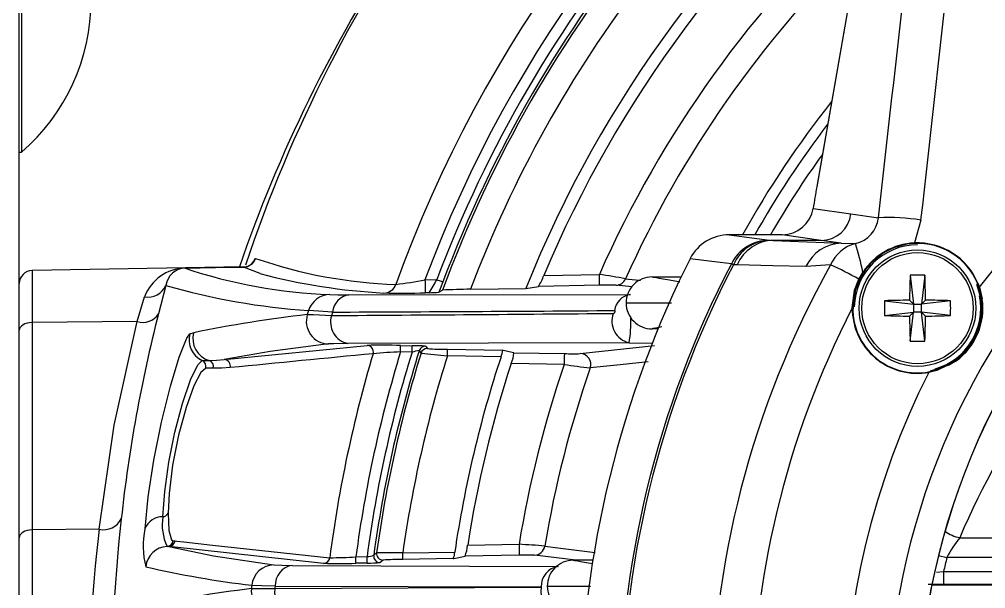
# Model space of a CAD drawing. Extents: x 6 to 134, y 1 to 99.
# Drawn here: x 125.147 to 127.382, y 45.604 to 46.921 of the extents above; entities that cross this region are included whole.
import ezdxf

# ---------------------------------------------------------------- set-up
doc = ezdxf.new("R2010")
doc.units = 0
doc.header["$MEASUREMENT"] = 0
doc.layers.add('OBJECT', color=7, linetype='CONTINUOUS')

msp = doc.modelspace()

# ---------------------------------------------------------------- linework, layer by layer
at = {"layer": 'OBJECT'}
for p, q in [((125.1466, 46.6531), (125.1466, 53.4695)), ((127.1772, 47.6001), (126.991, 46.5343)), ((127.1772, 47.5996), (126.991, 46.5338)), ((125.1516, 47.3178), (125.1516, 46.6138)), ((125.1466, 43.7895), (125.1466, 46.6531)), ((125.1466, 46.6138), (125.1516, 46.6138)), ((126.991, 46.5343), (126.991, 46.5338)), ((127.3672, 46.3013), (127.5357, 46.5121)), ((126.9827, 46.4838), (127.0701, 46.4713)), ((127.0701, 46.4713), (127.1336, 46.4622)), ((127.2321, 46.4568), (127.2171, 46.4038)), ((126.7887, 46.4227), (126.8816, 46.4102)), ((126.9108, 46.4227), (126.7887, 46.4227)), ((126.8816, 46.4102), (126.8905, 46.4098)), ((126.8905, 46.4098), (127.0479, 46.4031)), ((127.0011, 46.4098), (126.8905, 46.4098)), ((127.0011, 46.4098), (126.9108, 46.4227)), ((127.0479, 46.4031), (127.0011, 46.4098)), ((127.0479, 46.4031), (127.0806, 46.4027)), ((125.6871, 46.358), (125.6932, 46.3683)), ((125.6871, 46.358), (125.6886, 46.3611)), ((125.6932, 46.3683), (125.6932, 46.3683)), ((126.6982, 46.3675), (126.6881, 46.3474)), ((125.6641, 46.3485), (125.1761, 46.34)), ((125.1761, 46.34), (125.1761, 46.2198)), ((125.6654, 46.348), (125.53, 46.3456)), ((125.53, 46.3457), (125.53, 46.3456)), ((125.6653, 46.3481), (125.6642, 46.3463)), ((125.6654, 46.348), (125.6653, 46.3481)), ((125.7033, 46.333), (125.6654, 46.348)), ((126.8073, 46.3532), (126.7983, 46.3534)), ((127.0231, 46.3529), (126.9661, 46.3491)), ((127.0886, 46.3201), (127.098, 46.3363)), ((127.0989, 46.3355), (127.0897, 46.3195)), ((126.0849, 46.3186), (126.1123, 46.3191)), ((126.3599, 46.3287), (126.4882, 46.3309)), ((126.6774, 46.3251), (126.6102, 46.3251)), ((127.0787, 46.2943), (127.0886, 46.3201)), ((127.0897, 46.3195), (127.0798, 46.2939)), ((127.207, 46.3293), (127.2149, 46.2623)), ((127.2412, 46.3293), (127.2334, 46.2623)), ((125.4856, 46.3056), (125.4685, 46.2396)), ((126.1173, 46.2897), (126.1253, 46.2946)), ((126.1901, 46.2966), (126.3184, 46.2988)), ((126.3184, 46.2988), (126.3471, 46.3034)), ((126.4886, 46.3059), (126.3471, 46.3034)), ((126.5642, 46.3026), (126.5267, 46.3061)), ((127.0731, 46.2535), (127.0786, 46.2939)), ((127.0797, 46.2935), (127.0741, 46.2534)), ((127.0787, 46.2943), (127.0786, 46.2939)), ((127.0797, 46.2935), (127.0798, 46.2939)), ((127.3628, 46.3101), (127.3626, 46.3107)), ((127.3662, 46.301), (127.3628, 46.3101)), ((127.3638, 46.3105), (127.3635, 46.3111)), ((127.3638, 46.3105), (127.3672, 46.3013)), ((127.3726, 46.2744), (127.3662, 46.301)), ((127.3672, 46.3013), (127.3737, 46.2745)), ((125.4189, 46.2224), (125.4363, 46.2795)), ((125.9091, 46.2839), (126.56, 46.2844)), ((126.0946, 46.2888), (126.0854, 46.2886)), ((127.0774, 46.2674), (127.0806, 46.2865)), ((127.1478, 46.2701), (127.2149, 46.2623)), ((127.2149, 46.2623), (127.2058, 46.2714)), ((127.2425, 46.2714), (127.2334, 46.2623)), ((127.3004, 46.2701), (127.2334, 46.2623)), ((127.3726, 46.2744), (127.3726, 46.274)), ((127.3738, 46.2741), (127.3737, 46.2745)), ((126.5502, 46.2651), (126.6553, 46.2651)), ((127.2149, 46.2623), (127.2334, 46.2623)), ((127.2149, 46.2623), (127.2149, 46.2438)), ((127.2334, 46.2438), (127.2334, 46.2623)), ((127.1478, 46.2359), (127.2149, 46.2438)), ((127.2058, 46.2347), (127.2149, 46.2438)), ((127.207, 46.1767), (127.2149, 46.2438)), ((127.2334, 46.2438), (127.2149, 46.2438)), ((127.2412, 46.1767), (127.2334, 46.2438)), ((127.2334, 46.2438), (127.2425, 46.2347)), ((127.3004, 46.2359), (127.2334, 46.2438)), ((125.4189, 46.2224), (125.1761, 46.2198)), ((125.1761, 46.2198), (125.1761, 45.7398)), ((126.6241, 46.2051), (126.6102, 46.2051)), ((125.5343, 46.1837), (125.5407, 46.1933)), ((125.6202, 46.1341), (125.9509, 46.1669)), ((126.5571, 46.1729), (125.9066, 46.1711)), ((126.0286, 46.1667), (126.0551, 46.1662)), ((126.0862, 46.1652), (126.0904, 46.1594)), ((126.137, 46.1578), (126.2645, 46.1556)), ((126.444, 46.1478), (126.616, 46.1668)), ((126.5571, 46.1729), (126.6107, 46.172)), ((126.0549, 46.1512), (126.0284, 46.1517)), ((126.0716, 46.1546), (126.0758, 46.1489)), ((126.2608, 46.1407), (126.1368, 46.1428)), ((126.2902, 46.1499), (126.4073, 46.1479)), ((125.5954, 46.114), (125.578, 46.1144)), ((126.4069, 46.1229), (126.2843, 46.125)), ((127.3024, 46.125), (127.3124, 46.1317)), ((127.3124, 46.1317), (127.3123, 46.1317)), ((127.3132, 46.1307), (127.3134, 46.1308)), ((125.3314, 45.7414), (125.1761, 45.7398)), ((125.1761, 45.7398), (125.1761, 44.8392)), ((125.5022, 45.7147), (125.5067, 45.7143)), ((127.3219, 45.7219), (127.5691, 45.7219)), ((125.4922, 45.7011), (125.4883, 45.7016)), ((125.8502, 45.6625), (125.4922, 45.7011)), ((126.0335, 45.6865), (126.1538, 45.6886)), ((126.1836, 45.7044), (126.3024, 45.7065)), ((125.9251, 45.6777), (125.9509, 45.6781)), ((125.9881, 45.67), (125.9815, 45.6642)), ((126.1503, 45.6736), (126.0337, 45.6716)), ((126.3029, 45.6815), (126.1776, 45.6793)), ((126.4341, 45.6695), (126.3381, 45.6816)), ((126.4731, 45.6695), (126.4277, 45.6695)), ((127.2728, 45.6807), (127.2922, 45.6759)), ((130.4011, 45.6759), (127.2922, 45.6759)), ((125.778, 45.6578), (126.3931, 45.6554)), ((125.9511, 45.6631), (125.9254, 45.6627)), ((127.2679, 45.6418), (127.2844, 45.6434)), ((127.2844, 45.6434), (127.2844, 45.6134)), ((127.2844, 45.6434), (128.093, 45.6434)), ((125.7377, 45.6039), (126.3534, 45.6073)), ((125.7383, 45.6095), (126.3535, 45.6081)), ((126.3677, 45.6095), (126.4674, 45.6095)), ((127.2575, 45.6129), (127.5783, 45.6129)), ((128.063, 45.6134), (127.2844, 45.6134))]:
    msp.add_line(p, q, dxfattribs=at)
at = {"layer": 'OBJECT', "flags": 128}
for points in [[(126.7935, 46.3559), (126.7677, 46.359), (126.6982, 46.3675)], [(125.53, 46.3457), (125.6349, 46.3476), (125.6653, 46.3481)], [(126.7983, 46.3534), (126.7975, 46.3539), (126.7967, 46.3543), (126.796, 46.3546), (126.7954, 46.355), (126.7948, 46.3553), (126.7943, 46.3555), (126.7939, 46.3557), (126.7935, 46.3559)], [(126.9661, 46.3491), (126.8895, 46.351), (126.8073, 46.3532)], [(126.0849, 46.3186), (126.085, 46.3128), (126.0851, 46.3072), (126.0852, 46.3021), (126.0853, 46.2975), (126.0854, 46.2938), (126.0854, 46.291), (126.0854, 46.2892), (126.0854, 46.2886)], [(126.1123, 46.3191), (126.115, 46.318), (126.1176, 46.3171), (126.12, 46.3162), (126.1221, 46.3154), (126.1239, 46.3147), (126.1252, 46.3142), (126.126, 46.3139), (126.1263, 46.3138)], [(126.1263, 46.3138), (126.1204, 46.298), (126.1173, 46.2897)], [(126.4886, 46.3059), (126.4886, 46.3064), (126.4886, 46.3079), (126.4885, 46.3102), (126.4885, 46.3133), (126.4884, 46.3171), (126.4883, 46.3214), (126.4883, 46.3261), (126.4882, 46.3309)], [(126.5489, 46.321), (126.5553, 46.3203), (126.5809, 46.3179), (126.583, 46.3177)], [(126.6746, 46.3135), (126.6715, 46.314), (126.6501, 46.3177), (126.636, 46.3202), (126.6267, 46.3218), (126.6207, 46.3229), (126.6167, 46.3236), (126.6142, 46.3241), (126.6126, 46.3245), (126.6115, 46.3247), (126.6109, 46.3248), (126.6105, 46.3249), (126.6102, 46.325), (126.6101, 46.325), (126.61, 46.3251), (126.61, 46.3251), (126.61, 46.3251), (126.61, 46.3251), (126.61, 46.3251), (126.61, 46.3251), (126.61, 46.3251), (126.6101, 46.3251), (126.6101, 46.3251), (126.6101, 46.3251), (126.6101, 46.3251), (126.6101, 46.3251), (126.6101, 46.3251), (126.6101, 46.3251), (126.6102, 46.3251), (126.6102, 46.3251)], [(127.0798, 46.2939), (127.0742, 46.248), (127.0745, 46.2428)], [(125.8646, 46.2845), (125.8831, 46.284), (125.9091, 46.2839)], [(125.8712, 46.2438), (125.8388, 46.2459), (125.8158, 46.2478)], [(126.5203, 46.2408), (126.5212, 46.241), (126.5229, 46.242), (126.5236, 46.2427), (126.5243, 46.2437), (126.5246, 46.2445), (126.5248, 46.2453), (126.5248, 46.2461), (126.5245, 46.2467), (126.524, 46.2472), (126.5232, 46.2474)], [(125.8128, 46.2382), (125.827, 46.238), (125.8686, 46.2359)], [(125.1761, 46.2198), (125.1703, 46.2194), (125.1648, 46.2184), (125.1597, 46.2167), (125.1552, 46.2144), (125.1516, 46.2117), (125.1489, 46.2086), (125.1472, 46.2053), (125.1466, 46.2018)], [(125.3314, 45.7414), (125.3663, 45.9824), (125.4189, 46.2224)], [(126.6331, 46.2096), (126.6298, 46.209), (126.6227, 46.2077), (126.618, 46.2068), (126.615, 46.2063), (126.6131, 46.2059), (126.6119, 46.2056), (126.6111, 46.2055), (126.6106, 46.2054), (126.6103, 46.2053), (126.6102, 46.2052), (126.6101, 46.2052), (126.61, 46.2052), (126.61, 46.2052), (126.61, 46.2051), (126.61, 46.2051), (126.61, 46.2051), (126.61, 46.2051), (126.6101, 46.2051), (126.6101, 46.2051), (126.6101, 46.2051), (126.6101, 46.2051), (126.6101, 46.2051), (126.6101, 46.2051), (126.6101, 46.2051), (126.6102, 46.2051), (126.6102, 46.2051)], [(125.4373, 45.7422), (125.445, 45.8162), (125.458, 45.9011), (125.4756, 45.9894), (125.4961, 46.0723), (125.5166, 46.1397), (125.533, 46.1819), (125.5343, 46.1837)], [(125.5407, 46.1933), (125.5486, 46.1958), (125.5499, 46.1961)], [(125.8616, 46.1701), (125.7268, 46.1524), (125.6202, 46.1341)], [(125.9066, 46.1711), (125.8731, 46.1707), (125.8616, 46.1701)], [(126.0284, 46.1517), (126.0284, 46.1546), (126.0285, 46.1574), (126.0285, 46.16), (126.0285, 46.1622), (126.0286, 46.1641), (126.0286, 46.1655), (126.0286, 46.1664), (126.0286, 46.1667)], [(126.0549, 46.1512), (126.0549, 46.1541), (126.055, 46.1569), (126.055, 46.1595), (126.055, 46.1618), (126.0551, 46.1636), (126.0551, 46.165), (126.0551, 46.1659), (126.0551, 46.1662)], [(126.1368, 46.1428), (126.1368, 46.1457), (126.1369, 46.1485), (126.1369, 46.1511), (126.1369, 46.1533), (126.137, 46.1552), (126.137, 46.1566), (126.137, 46.1575), (126.137, 46.1578)], [(125.5853, 46.132), (125.6026, 46.1325), (125.6202, 46.1341)], [(126.2902, 46.1499), (126.2657, 46.1553), (126.2645, 46.1556)], [(126.4073, 46.1479), (126.4073, 46.1473), (126.4073, 46.1458), (126.4072, 46.1435), (126.4072, 46.1404), (126.4071, 46.1366), (126.4071, 46.1323), (126.407, 46.1277), (126.4069, 46.1229)], [(125.4788, 45.7705), (125.483, 45.8289), (125.4923, 45.8963), (125.5063, 45.9663), (125.5239, 46.0325), (125.5427, 46.0871), (125.5595, 46.1218), (125.5697, 46.1317)], [(125.578, 46.1144), (125.5661, 46.1038), (125.5503, 46.0732), (125.5323, 46.0235), (125.5149, 45.9594), (125.5011, 45.8897), (125.4929, 45.8244), (125.4905, 45.7784)], [(125.5697, 46.1317), (125.5831, 46.132), (125.5853, 46.132)], [(125.6344, 46.1154), (125.6147, 46.114), (125.5954, 46.114)], [(126.6009, 46.1289), (126.5367, 46.1221), (126.467, 46.1146)], [(127.2503, 46.1053), (127.2971, 46.122), (127.3123, 46.1317)], [(127.3132, 46.1307), (127.2686, 46.1087), (127.2504, 46.1044)], [(125.4905, 45.7784), (125.4923, 45.7383), (125.4984, 45.7172), (125.5022, 45.7147)], [(125.1761, 45.7398), (125.1703, 45.7394), (125.1648, 45.7384), (125.1597, 45.7367), (125.1552, 45.7344), (125.1516, 45.7317), (125.1489, 45.7286), (125.1472, 45.7253), (125.1466, 45.7218)], [(125.5067, 45.7143), (125.5108, 45.7138), (125.5274, 45.712), (125.5936, 45.7049), (125.8647, 45.6756)], [(125.4922, 45.7011), (125.5959, 45.6797), (125.7352, 45.6588)], [(126.0337, 45.6716), (126.0337, 45.6719), (126.0337, 45.6728), (126.0337, 45.6742), (126.0336, 45.676), (126.0336, 45.6783), (126.0336, 45.6809), (126.0335, 45.6837), (126.0335, 45.6865)], [(126.3024, 45.7065), (126.3025, 45.7017), (126.3026, 45.697), (126.3027, 45.6927), (126.3027, 45.689), (126.3028, 45.6859), (126.3028, 45.6835), (126.3029, 45.682), (126.3029, 45.6815)], [(126.3621, 45.7025), (126.3682, 45.7017), (126.3924, 45.6987), (126.4785, 45.6878)], [(125.9254, 45.6627), (125.9254, 45.663), (125.9253, 45.6639), (125.9253, 45.6653), (125.9253, 45.6672), (125.9252, 45.6694), (125.9252, 45.672), (125.9251, 45.6748), (125.9251, 45.6777)], [(125.9511, 45.6631), (125.9511, 45.6635), (125.9511, 45.6643), (125.9511, 45.6657), (125.951, 45.6676), (125.951, 45.6699), (125.951, 45.6724), (125.9509, 45.6752), (125.9509, 45.6781)], [(126.1503, 45.6736), (126.1516, 45.6739), (126.1776, 45.6793)], [(126.4723, 45.6613), (126.4676, 45.6621), (126.4535, 45.6645), (126.4443, 45.6662), (126.4382, 45.6673), (126.4343, 45.668), (126.4317, 45.6685), (126.4301, 45.6688), (126.4291, 45.6691), (126.4284, 45.6692), (126.428, 45.6693), (126.4278, 45.6694), (126.4276, 45.6694), (126.4276, 45.6694), (126.4275, 45.6695), (126.4275, 45.6695), (126.4275, 45.6695), (126.4276, 45.6695), (126.4276, 45.6695), (126.4276, 45.6695), (126.4276, 45.6695), (126.4276, 45.6695), (126.4276, 45.6695), (126.4276, 45.6695), (126.4277, 45.6695), (126.4277, 45.6695), (126.4277, 45.6695), (126.4277, 45.6695), (126.4277, 45.6695)], [(125.7352, 45.6588), (125.7538, 45.6581), (125.778, 45.6578)], [(125.6835, 45.6039), (125.6965, 45.6042), (125.7377, 45.6039)], [(125.7383, 45.6095), (125.7078, 45.6104), (125.6843, 45.6116)], [(127.2844, 45.6134), (127.2534, 45.6135), (127.2487, 45.6135)]]:
    msp.add_lwpolyline(points, dxfattribs=at)
at = {"layer": 'OBJECT'}
for radius in [0.135, 0.1287]:
    msp.add_circle((127.2241, 46.253), radius, dxfattribs=at)
for centre, radius, start, end in [((128.8466, 45.2895), 3.0068, 93.8025, 160.2009), ((128.8466, 45.2895), 2.9472, 93.9337, 159.5632), ((128.8466, 45.2895), 2.9217, 121.1451, 159.3669), ((128.8466, 45.2895), 2.9067, 121.4467, 159.3669), ((128.8466, 45.2895), 2.901, 121.6184, 159.7287), ((128.8466, 45.2895), 2.841, 126.047, 159.2386), ((128.8466, 45.2895), 2.7223, 128.6961, 158.2371), ((128.8466, 45.2895), 2.6951, 129.3545, 157.3213), ((124.8473, 46.9658), 0.4653, 310.8426, 49.1574), ((128.8466, 45.2895), 3.35, 144.4956, 161.4994), ((128.8466, 45.2895), 2.5781, 132.4736, 156.1759), ((128.8466, 45.2495), 3.375, 146.7599, 160.9984), ((128.8466, 45.2895), 2.5186, 134.2685, 155.8244), ((128.8466, 45.2895), 2.3227, 141.6389, 150.7976), ((128.8466, 45.2895), 2.2979, 142.8025, 150.4512), ((128.8466, 45.2895), 2.2663, 144.3956, 149.9969), ((126.9106, 46.4957), 0.073, 270.1316, 350.6393), ((127.0007, 46.4796), 0.0698, 270.3169, 353.1576), ((127.0656, 46.4695), 0.0684, 282.7197, 353.8516), ((127.1564, 45.9759), 0.4868, 81.0574, 92.6892), ((128.8318, 45.29), 1.6771, 136.297, 224.2608), ((128.8461, 45.29), 1.6214, 134.8733, 225.7304), ((128.8461, 45.29), 1.6211, 134.8733, 180), ((126.7884, 46.3214), 0.1014, 89.8532, 152.9338), ((126.8821, 46.3108), 0.0994, 90.2515, 152.9968), ((126.8841, 46.317), 0.0932, 91.5272, 156.995), ((126.893, 46.3167), 0.0932, 91.5257, 156.9104), ((127.0503, 46.3104), 0.0927, 91.4966, 155.3083), ((127.1047, 46.3167), 0.0894, 105.6603, 156.0862), ((125.905, 46.059), 1.2248, 13.0883, 16.3001), ((127.2233, 46.2541), 0.1498, 92.3635, 146.7113), ((127.2248, 46.2517), 0.1512, 92.9157, 146.3608), ((127.2241, 46.2529), 0.1511, 22.6674, 92.6646), ((127.126, 46.3993), 0.0912, 2.1783, 2.8468), ((127.2241, 46.2528), 0.1501, 22.6702, 92.665), ((127.2241, 46.253), 0.1464, 90, 178.8755), ((125.6664, 46.3748), 0.026, 265.7182, 327.4766), ((125.6648, 46.3781), 0.03, 271.006, 341.01), ((125.6648, 46.378), 0.03, 271.0248, 341.1077), ((126.0521, 47.3959), 1.0885, 250.7493, 268.1821), ((125.1766, 46.31), 0.03, 91, 180), ((125.532, 46.2435), 0.1022, 91.1512, 159.4113), ((125.532, 46.2988), 0.0469, 92.5114, 171.7209), ((125.907, 47.4636), 1.1799, 251.3633, 267.939), ((128.8461, 45.29), 2.4031, 153.8964, 206.1036), ((128.8461, 45.29), 2.3128, 152.557, 207.443), ((128.8461, 45.29), 2.3074, 152.557, 207.443), ((128.9287, 45.29), 2.182, 150.8479, 209.1521), ((126.7189, 45.6642), 0.7529, 60.587, 66.1722), ((127.0974, 46.3348), 0.00166, 24.3048, 68.2456), ((126.0662, 47.7112), 1.4252, 255.2478, 266.9367), ((125.9022, 47.259), 0.958, 276.9181, 280.9968), ((125.5465, 46.6295), 0.6454, 328.1335, 331.251), ((126.2503, 46.3681), 0.1164, 326.2747, 340.2107), ((126.2023, 44.3924), 1.9595, 79.8115, 81.612), ((126.5262, 46.331), 0.0248, 271.2337, 336.2571), ((126.6101, 46.2652), 0.06, 89.9715, 180.0287), ((127.0865, 46.3151), 0.0054, 54.4143, 67.223), ((129.3379, 46.255), 2.1322, 178.0048, 179.5615), ((127.2241, 46.001), 0.3287, 87.0144, 92.9856), ((125.1104, 46.255), 2.1322, 0.4385, 1.9952), ((125.4442, 46.3241), 0.0454, 259.9345, 335.8554), ((125.9162, 47.793), 1.5485, 253.8561, 266.2819), ((125.9894, 46.3179), 0.0299, 271.2277, 340.5301), ((126.2007, 44.8867), 1.41, 90.4307, 93.0651), ((126.5139, 45.2418), 1.0644, 89.311, 91.3634), ((127.078, 46.2904), 0.00356, 60.749, 79.4402), ((127.078, 46.2907), 0.00371, 60.9942, 78.9216), ((127.2241, 46.253), 0.1474, 281.6987, 21.7182), ((127.3652, 46.3064), 0.00499, 109.7593, 121.5357), ((127.2241, 46.253), 0.15, 8.0526, 22.6139), ((127.3653, 46.306), 0.00478, 109.2765, 121.5627), ((127.3685, 46.2968), 0.0047, 105.5053, 117.9629), ((125.8657, 46.2323), 0.0523, 91.24, 162.7672), ((125.9153, 46.24), 0.0443, 98.0543, 175.0198), ((126.0284, 47.994), 1.7063, 268.7127, 271.9162), ((126.062, 47.3577), 1.0694, 271.745, 272.9608), ((126.5658, 46.2417), 0.0431, 97.8372, 172.3659), ((127.4762, 46.253), 0.3288, 177.0153, 182.9847), ((127.2221, 44.1383), 2.1331, 90.439, 91.995), ((127.2261, 44.1383), 2.1332, 88.005, 89.561), ((127.2241, 46.253), 0.1464, 286.266, 11.158), ((126.9719, 46.253), 0.3289, 357.0159, 2.9841), ((127.2232, 46.2534), 0.1509, 306.2541, 7.8553), ((127.2247, 46.2526), 0.1507, 306.0614, 8.2178), ((127.3729, 46.2782), 0.00378, 265.3873, 283.0663), ((127.373, 46.2779), 0.00388, 265.3782, 282.6387), ((128.8466, 45.2895), 3.1787, 162.4546, 162.636), ((124.7677, 304.1441), 257.9026, 270.24515, 270.390003), ((126.6101, 46.2651), 0.06, 179.9722, 270.0275), ((128.9531, 45.29), 2.1125, 152.8645, 207.1355), ((127.2241, 46.2531), 0.151, 179.8349, 280.0327), ((127.0734, 46.2489), 0.00456, 80.3553, 92.9798), ((127.2241, 46.253), 0.15, 179.8364, 280.0344), ((128.7195, 45.4049), 3.3565, 165.599, 173.8269), ((125.4324, 46.2633), 0.0431, 251.6789, 326.7534), ((126.1336, 43.3909), 2.8653, 96.4297, 101.7543), ((125.8629, 46.2226), 0.0525, 162.7994, 268.5414), ((125.9176, 46.2211), 0.0512, 163.0942, 257.6072), ((128.8466, 45.2895), 3.1248, 162.2171, 162.3692), ((122.4383, 544.9239), 498.6998, 270.394118, 270.46899), ((126.5692, 46.2234), 0.0519, 160.3626, 256.5937), ((126.2518, 46.2241), 0.3096, 350.477, 1.235), ((127.2221, 48.3677), 2.1331, 268.005, 269.561), ((129.3379, 46.251), 2.1322, 180.4385, 181.9952), ((125.1104, 46.251), 2.1322, 358.0048, 359.5615), ((127.2261, 48.3678), 2.1332, 270.439, 271.995), ((125.5915, 46.1796), 0.0526, 164.8984, 245.5337), ((125.6006, 46.1823), 0.0526, 164.7378, 253.0542), ((125.9855, 44.5462), 1.6211, 88.4765, 91.224), ((125.9505, 46.1519), 0.015, 343.5677, 88.5458), ((125.9505, 46.1519), 0.015, 343.5878, 88.4111), ((126.0576, 45.7824), 0.3838, 85.7303, 90.3737), ((126.086, 46.1502), 0.015, 139.343, 162.6654), ((126.0859, 46.1502), 0.015, 89.0146, 139.3376), ((126.0901, 46.1444), 0.015, 89.0162, 162.7541), ((126.141, 46.9623), 0.8045, 266.3901, 269.7145), ((127.2241, 46.505), 0.3287, 267.0144, 272.9856), ((125.6198, 46.1191), 0.015, 345.7126, 88.4374), ((142.119, -120.8184), 167.7457, 95.526221, 95.639648), ((128.8466, 45.2895), 3.0068, 163.4169, 172.6223), ((128.8466, 45.2895), 3.0068, 163.4169, 172.6223), ((128.8466, 45.2895), 2.9472, 162.9894, 172.4317), ((128.8466, 45.2895), 2.9217, 162.8461, 172.3564), ((126.0632, 45.1067), 1.0456, 91.9077, 95.3924), ((125.9635, 46.143), 0.00484, 73.2333, 73.697), ((128.8466, 45.2895), 2.9067, 162.6845, 172.2558), ((128.8466, 45.2895), 2.901, 162.7691, 172.124), ((128.8466, 45.2895), 2.841, 162.521, 171.9665), ((126.095, 45.9969), 0.1595, 98.4169, 104.5637), ((126.2288, 47.3849), 1.2455, 262.9435, 265.7622), ((128.8466, 45.2895), 2.7223, 161.7801, 171.5688), ((126.2128, 46.1602), 0.0519, 337.9126, 354.9543), ((126.226, 46.1522), 0.0643, 334.9936, 357.9731), ((126.4273, 46.7063), 0.5588, 267.9552, 271.7192), ((126.4434, 46.1228), 0.025, 341.0714, 88.4992), ((125.5634, 46.118), 0.015, 345.9512, 65.0865), ((125.5808, 46.1176), 0.015, 345.8075, 72.6818), ((128.8466, 45.2895), 2.6951, 161.9404, 171.1444), ((128.8466, 45.2895), 2.5781, 161.1408, 170.6923), ((128.8466, 45.2895), 2.5186, 160.8757, 170.5623), ((126.7095, 48.1095), 2.0095, 261.3397, 263.0707), ((127.3116, 46.13), 0.00182, 22.6783, 66.9224), ((127.3116, 46.13), 0.00188, 23.4785, 66.2352), ((128.8504, 45.29), 1.7953, 153.0241, 206.9759), ((127.2231, 46.0998), 0.0277, 9.5377, 11.5133), ((125.4783, 45.7839), 0.0134, 272.1876, 335.929), ((125.3415, 45.786), 0.0457, 257.2306, 333.7638), ((129.717, 45.2895), 4.3606, 173.7294, 186.2706), ((125.4779, 45.7272), 0.0433, 88.8432, 159.7688), ((125.5933, 45.7512), 0.1162, 170.4509, 205.2985), ((129.1619, 45.2895), 3.8571, 173.2711, 186.7289), ((125.6308, 45.7022), 0.1976, 168.3341, 193.9046), ((127.3358, 45.8008), 0.0801, 233.1272, 259.9779), ((125.4874, 45.7165), 0.0149, 273.4375, 353.0137), ((125.4919, 45.7161), 0.0149, 271.385, 353.0023), ((127.5011, 45.5734), 0.2327, 140.3669, 153.8735), ((125.4912, 45.6492), 0.0525, 93.1691, 173.8872), ((131.0651, 39.9729), 7.6538, 131.70561, 131.77133), ((125.9878, 45.685), 0.015, 172.1498, 270.9747), ((125.994, 44.5409), 1.1463, 88.027, 91.0517), ((126.112, 45.6904), 0.0419, 336.3047, 357.5892), ((126.0856, 45.7144), 0.0985, 339.1116, 354.168), ((126.208, 43.8452), 1.8637, 85.2562, 87.0957), ((126.3375, 45.7065), 0.0249, 271.3036, 350.7635), ((125.8499, 45.6775), 0.015, 271.2976, 352.7842), ((125.8499, 45.6775), 0.0149, 271.3815, 352.8765), ((125.8666, 46.501), 0.8254, 269.8679, 274.0609), ((125.865, 45.6776), 0.00199, 262.1982, 263.3413), ((125.9341, 45.8039), 0.1269, 277.5765, 284.7362), ((125.9481, 46.195), 0.5319, 270.3298, 273.6081), ((125.9813, 45.6792), 0.015, 172.2824, 270.9744), ((126.0306, 45.0963), 0.5752, 89.6927, 94.2436), ((126.3222, 44.9026), 0.7791, 88.8324, 91.4229), ((126.4277, 45.6095), 0.06, 89.9717, 180.0288), ((128.8466, 45.2895), 1.6018, 166.0409, 167.2353), ((125.9482, 47.8322), 2.2362, 256.839, 263.2227), ((125.7364, 45.6065), 0.0524, 91.3021, 174.326), ((125.7854, 45.6113), 0.0471, 99.0522, 182.1599), ((125.8854, 46.782), 1.12, 268.1982, 272.0423), ((126.4003, 45.6091), 0.0468, 98.9258, 181.2805), ((125.9521, 43.2908), 2.3287, 96.6228, 102.9502), ((125.7357, 45.5987), 0.0525, 174.3249, 268.6355), ((128.8466, 45.2895), 3.1787, 174.1835, 174.3238), ((125.7863, 45.5957), 0.0492, 170.4598, 259.6117), ((128.8466, 45.2895), 3.1248, 174.1217, 174.2262), ((126.4021, 45.5983), 0.0495, 169.5189, 259.3992), ((126.3534, 45.6077), 0.000377, 273.1739, 72.2665), ((126.4277, 45.6095), 0.06, 179.9711, 270.0284)]:
    msp.add_arc(centre, radius, start, end, dxfattribs=at)
for centre, major_axis, ratio, start_param, end_param in [((124.8587, 45.3021), (2.1536, 17.275), 0.121842, 4.794773, 4.859221), ((124.9572, 45.29), (2.1532, 17.375), 0.121162, 4.794599, 4.859047), ((127.0236, 46.3442), (0.0611, 0.4899), 0.121842, 1.188747, 1.297006), ((128.8466, 45.0698), (0, 1.666), 0.99455, 0.931752, 1.168675)]:
    msp.add_ellipse(centre, major_axis=major_axis, ratio=ratio, start_param=start_param, end_param=end_param, dxfattribs=at)

doc.saveas('drawing.dxf')
